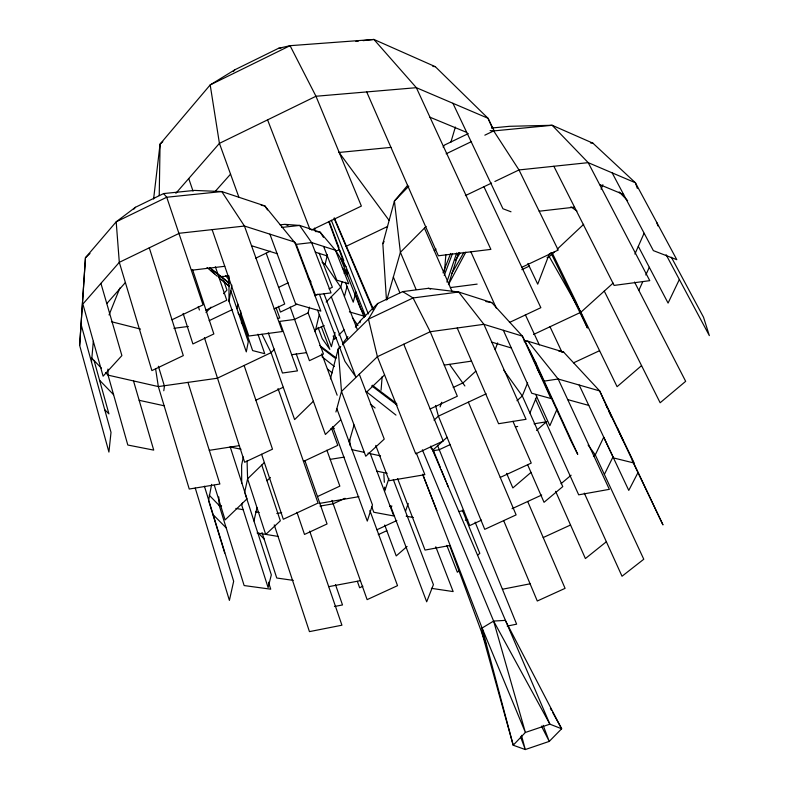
<?xml version="1.0" encoding="UTF-8"?>
<svg xmlns="http://www.w3.org/2000/svg" width="789" height="789" viewBox="0 0 789 789"><rect width="100%" height="100%" fill="white"/><g stroke="black" fill="none" stroke-linecap="round" stroke-linejoin="round"><path stroke-width="1.18" d="M159.23 195.554L160.068 144.091L210.19 84.916L234.856 69.777L278.497 48.326L290.066 45.683L373.907 39.45L435.272 66.651L488.036 118.281L493.855 130.234M81.237 325.029L111.012 432.382L108.921 452.077L79.659 345.424L85.468 257.687L116.19 221.817L135.442 207.28L163.609 193.571L194.429 190.415L221.768 191.559L264.818 205.89L296.23 244.363L315.363 294.879L331.035 292.897L311.625 242.578L299.623 225.427L284.79 224.342L280.164 224.855M79.659 345.424L85.468 257.687L89.985 253.496M381.077 390.17L382.142 376.698M444.483 271.574L445.864 254.64M91.514 362.062L93.319 341.292M153.599 199.025L160.068 144.091L162.81 141.655M163.787 390.752L164.437 386.156L158.372 366.224M230.832 290.944L248.288 341.706L246.296 351.874L228.997 301.26L231.858 285.135M236.937 308.716L237.795 304.081M208.661 500.019L211.62 484.377M243.328 456.979L241.612 465.155L241.71 483.47M242.351 503.047L241.828 505.443L268.102 587.578L271.327 574.856L245.054 493.411M244.679 492.257L247.598 478.805L247.065 460.884M253.95 520.977L256.987 507.672M290.174 307.059L309.426 360.672L323.451 354.034L308.114 312.908L309.456 307.168M357.299 329.477L340.769 287.166L325.107 264.374L327.366 254.847M315.127 331.715L319.269 314.574M342.189 281.515L340.769 287.166L326.173 302M344.191 273.556L345.059 270.114M335.029 332.524L331.4 346.736L317.582 310.126M344.428 296.516L347.022 286.368M330.404 378.888L338.165 349.093L339.664 347.18M355.918 291.92L353.235 302.167L345.375 282.206M359.952 322.78L360.583 320.482L377.724 303.479L402.686 291.614L428.358 288.31L458.665 292.009L491.823 302.641L522.377 336.114L535.761 362.664L577.745 454.336L571.483 442.027L529.163 349.566M335.927 411.996L341.489 391.443L338.165 349.093L340.769 346.519M386.442 299.781L382.833 243.643L394.411 201.037L407.637 185.316M386.847 299.859L400.398 252.293L394.411 201.037L408.81 186.194M349.172 441.978L354.054 424.975M450.864 142.237L455.371 127.049M458.468 253.19L448.438 284.632L465.816 252.155M384.845 490.807L388.878 478.44M446.88 282.067L456.673 253.003M440.114 406.877L441.722 402.252M405.457 511.42L408.229 503.441M495.147 349.655L497.662 342.909M444.227 275.479L452.413 253.733M549.4 253.762L537.723 284.188L527.9 263.457M443.023 272.836L450.677 253.437M601.08 189.163L602.875 184.695M109.06 314.939L119.879 288.015M527.624 382.813L522.308 395.97L516.973 400.723M529.912 413.012L536.698 396.65M557.044 409.146L549.844 425.735L535.731 394.51M634.908 254.068L644.061 233.297M638.824 290.372L642.818 281.584M645.816 274.996L649.308 267.303M679.349 279.493L668.076 303.084L638.311 246.346M604.364 474.445L612.994 456.92M637.976 472.621L628.774 490.403L603.713 437.234L595.281 454.888L593.417 456.456M451.742 273.576L463.912 252.322M377.724 303.479L368.463 319.121L342.495 344.813M382.833 243.643L384.125 241.582M455.352 260.469L460.007 253.21M457.285 255.537L459.326 252.47M443.132 147.089L444.473 145.077L468.301 133.597M342.653 343.373L347.88 336.696M355.346 327.159L360.583 320.482M233.288 71.602L234.856 69.777M133.854 209.124L135.442 207.28M175.858 193.315L219.421 143.361L315.975 96.258L416.355 87.687L488.036 118.281L492.484 128.341M106.781 303.578L125.392 282.541M215.318 191.293L230.556 174.142M206.008 312.523L211.028 307.138M223.593 293.686L226.936 290.096L223.78 280.874M274.523 349.152L271.081 352.653L217.241 378.247L158.342 386.58L108.054 375.14L105.588 372.556M426.139 226.433L400.398 252.293L416.089 289.474M336.193 337.643L334.457 339.378L333.165 335.986M338.806 335.049L344.024 329.841M434.295 250.705L436.011 248.999M313.381 401.256L294.613 419.58L271.081 352.653L261.978 334.24M264.315 462.581L247.598 478.805L265.715 534.488L280.332 520.829L261.78 465.046M266.998 480.738L270.41 477.463M366.293 392.409L384.578 374.903M340.434 420.113L325.393 434.483L296.24 353.896M547.073 257.717L549.262 256.681L554.559 251.701M557.212 249.206L583.692 224.303M475.866 371.116L463.182 382.783L453.192 387.468M434.019 420.172L438.398 416.158L486.152 393.829M613.092 283.113L580.891 312.247L533.522 334.497M432.875 450.105L447.057 437.293M536.54 430.449L546.747 421.543M407.075 546.461L396.216 555.92L384.716 525.01M641.556 365.623L617.087 386.689L580.891 312.247L549.262 256.681M530.987 472.414L512.86 487.937L506.637 473.351M561.038 483.687L571.118 475.215M459.228 570.664L457.354 572.232L446.811 545.386M477.947 554.933L479.811 553.365L462.354 510.128M606.366 541.747L585.399 558.553L555.624 491.32M485.797 643.41L482.355 634.178L482.099 628.014L493.618 621.071L505.315 620.381L561.64 728.77L549.262 741.394L525.296 749.55L513.195 745.22L482.355 634.178L449.602 545.475M446.13 153.806L471.566 141.556M484.841 135.175L493.687 130.915L552.172 125.283L592.914 143.174L635.411 182.762L676.794 259.689L653.361 250.616L612.156 172.86M311.537 230.043L361.372 206.077L315.975 96.258L290.066 45.683L210.19 84.916L219.421 143.361L238.929 197.319M255.784 258.161L270.331 251.168M171.992 319.772L203.029 304.889L166.735 197.24L163.609 193.571M205.988 310.195L226.768 300.234L215.358 266.781M335.966 251.188L339.26 249.61M345.848 246.454L387.616 226.453M465.382 195.603L491.606 183.058M494.89 181.48L518.994 169.941L588.199 162.652L635.411 182.762L637.315 188.364M209.154 320.669L232.183 309.653M278.635 287.364L288.143 282.817M274.079 309.071L284.701 304.002L266.169 253.17M296.999 304.159L280.42 312.069L278.32 306.27M314.693 295.717L318.006 294.129M329.062 288.853L332.376 287.275L319.21 253.249M308.114 312.908L294.336 319.476L279.671 321.399L297.483 370.879L282.472 373.019L268.26 332.8M314.535 330.137L324.161 325.561M521.845 267.293L558.208 250.074L518.994 169.941L493.687 130.915L490.107 130.589M521.835 269.66L529.518 266.031M255.892 400.201L283.251 387.261M509.398 322.494L540.85 307.69L483.933 186.727M303.479 461.417L337.761 445.351L331.479 428.141M430.143 408.968L457.334 396.236L430.222 331.725L413.071 297.956L402.686 291.614M573.583 362.822L599.581 350.681M317.474 496.557L339.842 486.123L326.883 450.164M449.967 444.7L439.078 449.769L433.23 450.726M345.03 498.293L333.096 503.846L320.009 506.084M376.935 529.754L396.828 520.543M500.246 477.424L531.244 463.074L512.939 421.287M378.247 534.646L386.827 530.681M481.537 520.129L469.731 525.582L437.461 445.223M512.031 508.708L541.698 495.038M362.891 586.257L359.636 587.756L357.358 581.325M543.217 537.546L570.536 525.01M507.199 626.101L516.627 624.168L475.116 522.16M502.415 589.245L530.09 583.801M334.428 606.504L342.505 604.946L335.473 584.59M328.717 586.651L360.386 580.674M449.414 545.564L425.034 550.071L397.617 478.607M465.382 520.247L467.769 519.823M458.922 511.499L463.695 510.651M389.618 506.489L391.955 506.084M276.85 513.491L281.673 512.663M319.131 503.471L358.926 496.666M515.355 426.819L517.702 426.445M534.084 423.792L545.791 421.908M330.197 459.376L344.122 457.117M330.719 428.881L334.349 428.319M209.312 450.332L239.245 445.657M543.907 381.166L558.158 378.996L599.67 390.92L634.178 463.054L613.536 457.936L579.175 385.032M444.246 365.1L471.526 361.125M524.202 341.706L527.821 341.183L563.632 352.091L599.67 390.92L607.569 408.426M291.654 354.705L306.487 352.644M173.905 328.323L188.344 326.439M277.422 318.342L279.77 318.026L276.032 307.651M450.401 287.571L477.148 284.119M218.849 277.018L228.199 275.894M191.589 270.233L224.776 266.297M296.23 244.363L311.625 242.578L335.463 250.251L345.917 266.682L365.494 316.083L360.346 308.144L340.73 258.526M539.193 211.215L574.54 207.162M281.594 227.449L299.623 225.427L320.166 232.183L335.463 250.251L348.699 283.774L336.765 280.125L323.628 246.444M355.918 41.432L358.314 41.166M363.108 40.643L373.907 39.45L416.355 87.687L490.886 249.383L438.368 255.784L366.698 91.928M339.201 152.445L390.959 147.385M491.508 128.035L509.674 126.299L552.172 125.283L588.199 162.652L649.771 280.657L614.118 285.421L553.858 166.272M278.497 48.326L280.933 48.139M432.845 66.434L435.272 66.651M590.478 142.898L592.914 143.174M293.242 580.369L276.752 578.012L262.007 532.526M431.396 588.338L453.162 591.582L435.775 546.777M524.212 340.621L527.821 341.183L558.158 378.996L609.355 489.338L578.692 494.831L535.396 398.869M261.208 205.308L264.818 205.89L267.53 209.913M257.106 532.96L278.034 536.402M315.462 231.384L320.166 232.183L323.451 237.302M221.601 505.917L219.224 505.502L209.203 495.196M235.862 508.412L242.982 509.655M255.685 511.883L259.177 512.495M485.837 301.526L491.823 302.641M406.157 516.174L413.328 517.515M558.868 351.135L563.632 352.091M230.26 447.018L241 449.217M376.895 471.161L387.172 473.301M139.17 400.309L164.132 405.773M351.697 449.612L364.488 452.393M367.98 453.152L380.545 455.884M111.456 321.725L140.531 329.092M567.725 399.609L588.791 405.428M349.389 311.872L364.38 316.241M491.803 342.14L511.311 347.949M251.533 245.734L277.107 253.673M428.358 288.31L430.607 289.021M315.324 252.155L327.336 255.971M285.865 224.687L288.015 225.398M511.006 211.787L502.938 208.74L452.925 103.3M429.966 117.216L466.743 132.424M599.63 184.567L623.645 194.548M570.94 206.856L576.956 211.008M322.07 262.273L325.107 264.374M319.545 345.424L336.153 357.959M372.319 385.229L396.759 403.652M320.955 347.416L335.611 358.522M371.747 385.89L397.143 405.132M209.854 267.718L229.116 282.837M321.971 356.717L334.467 366.569M366.175 391.581L395.96 415.083M209.706 267.846L228.899 283.044M327.405 368.956L332.179 372.852M370.337 404.076L375.1 407.982M210.919 270.568L214.677 273.744M221.255 279.296L228.771 285.648M207.034 267.51L217.32 276.278M219.194 277.866L229.481 286.634M104.681 409.619L108.941 413.9L94.069 360.504M212.833 514.398L226.187 527.88M619.138 191.934L627.63 200.643M99.572 380.259L113.586 394.707M91.524 357.841L101.475 368.256M258.674 533.364L264.128 539.065M533.374 359.922L535.761 362.664M343.659 263.93L345.917 266.682M241.306 322.533L244.284 326.38M238.022 312.967L241 316.823L252.628 350.582L264.749 353.699L257.944 334.201M225.654 275.548L229.372 280.42M449.523 364.38L464.889 385.969M338.806 152.159L389.095 220.387M588.111 445.045L595.281 454.888L643.775 559.233L622.018 576.246L584.304 493.125M503.757 370.169L522.308 395.97L562.764 486.596L544.035 502.307L527.555 464.563M352.397 317.563L357.959 325.591M308.203 277.748L311.024 281.9M342.347 267.698L347.604 275.894M550.397 708.325L551.58 710.485M552.764 712.635L561.64 728.77L549.874 724.164L493.618 621.071L422.371 449.819M671.36 257.234L703.522 317.237L709.341 335.611L666.113 254.729M634.534 282.038L685.671 381.324L660.146 402.765L604.266 291.102M541.451 726.127L549.262 741.394L543.128 725.318M537.151 368.404L543.818 381.6M552.162 252.786L576.246 302.295L587.44 328.007L550.811 252.618M606.12 405.221L623.251 441.041L617.501 428.19M623.774 442.126L662.977 524.902L632.236 460.608M550.012 326.754L561.946 352.111M525.356 314.742L539.311 344.882M608.526 410.556L611.426 416.967M470.777 251.612L496.429 308.361M503.352 330.285L531.737 393.247L550.929 398.514L522.377 336.114L483.894 324.318L430.222 331.725L377.389 356.687L341.489 391.443L365.771 456.249L384.243 439.098L359.291 374.203M432.599 449.523L434.049 452.787M432.55 449.178L433.546 451.407M430.508 446.732L431.494 448.971M424.443 228.129L451.939 291.121M457.216 327.997L498.579 423.713L526.056 419.314L483.894 324.318L458.665 292.009L413.071 297.956L368.463 319.121L377.389 356.687L415.724 453.833L443.201 441.021L403.771 344.221M527.693 501.488L565.082 588.357L537.279 601.011L503.678 520.632M334.388 218.07L373.158 308.736M430.843 446.061L549.874 724.164L525.385 732.458L513.195 745.22L482.099 628.014L422.638 474.228L436.869 510.562M468.35 402.153L516.114 514.892L484.742 529.34L438.398 416.158L435.548 405.467M334.053 218.149L373.039 310.008M393.346 277.047L399.845 292.719M482.099 628.014L525.385 732.458L493.618 621.071M432.905 449.316L440.341 467.492M441.268 469.771L445.913 481.132M446.85 483.401L448.241 486.813M331.331 220.23L368.305 313.963M416.306 453.004L424.867 474.682L389.164 480.708L375.751 445.42M267.579 119.869L309.988 229.431M331.301 296.792L347.564 339.023M323.884 293.518L355.74 376.797L344.961 361.382L319.427 294.287M393.317 479.623L433.417 584.659L426.681 601.79L390.456 505.69M370.307 453.655L393.78 515.967L373.779 512.248L371.688 506.597M321.301 326.705L329.832 349.389L322.257 338.639L317.997 327.287M329.161 221.384L339.053 247.924M339.921 250.231L343.787 260.617M520.572 736.857L525.296 749.55L521.46 735.328M321.764 353.857L337.159 395.21M336.834 408.643L372.467 504.911L367.289 521.085L332.711 426.573M269.907 234.165L295.648 303.893L320.837 311.132L294.701 242.075L244.452 226.039L179.369 233.258L119.307 262.333L82.875 304.041L103.103 376.185L121.891 355.592L100.923 283.379M328.717 221.502L345.335 266.564M346.608 270.025L347.89 273.487M355.977 295.441L364.074 317.395M369.863 510.552L397.528 585.665L367.122 599.64L331.952 500.364M304.879 460.579L327.06 523.955L304.505 534.439L296.97 512.288M278.024 388.553L318.036 503.066L283.31 519.261L261.593 454.257M212.123 229.629L248.831 336.015L282.373 331.528L244.452 226.039L221.768 191.559L166.735 197.24L116.19 221.817L119.307 262.333L151.882 370.603L183.304 355.612L149.289 247.815M309.692 531.125L341.923 625.204L309.446 631.624L274.237 524.892M188.739 178.551L193.029 191.096M222.192 276.258L222.991 278.566M244.126 365.465L272.491 449.178L244.659 462.255L204.41 337.633M656.744 222.419L657.908 225.92M192.644 269.868L213.849 333.944L192.901 343.945L183.107 313.43M198.266 306.507L199.42 310.008M230.181 446.811L246.987 498.885L225.102 519.902L214.332 485.324M268.487 582.203L270.726 589.186L244.136 585.556L219.224 505.502L218.77 496.902M187.969 382.389L219.884 484.022L189.242 489.032L158.342 386.58L155.571 368.601M204.41 486.202L233.662 581.276L229.402 600.39L195.258 488.085M208.651 500.818L224.707 553.01M133.509 380.929L153.717 450.115L127.808 445.026L108.054 375.14L107.915 369.074M314.476 228.11L315.472 231.641M349.635 439.562L350.198 445.686M240.625 310.925L241 316.823M383.839 473.755L384.342 482.276M384.628 487.148L384.776 489.584M228.988 275.992L228.997 301.26"/></g></svg>
